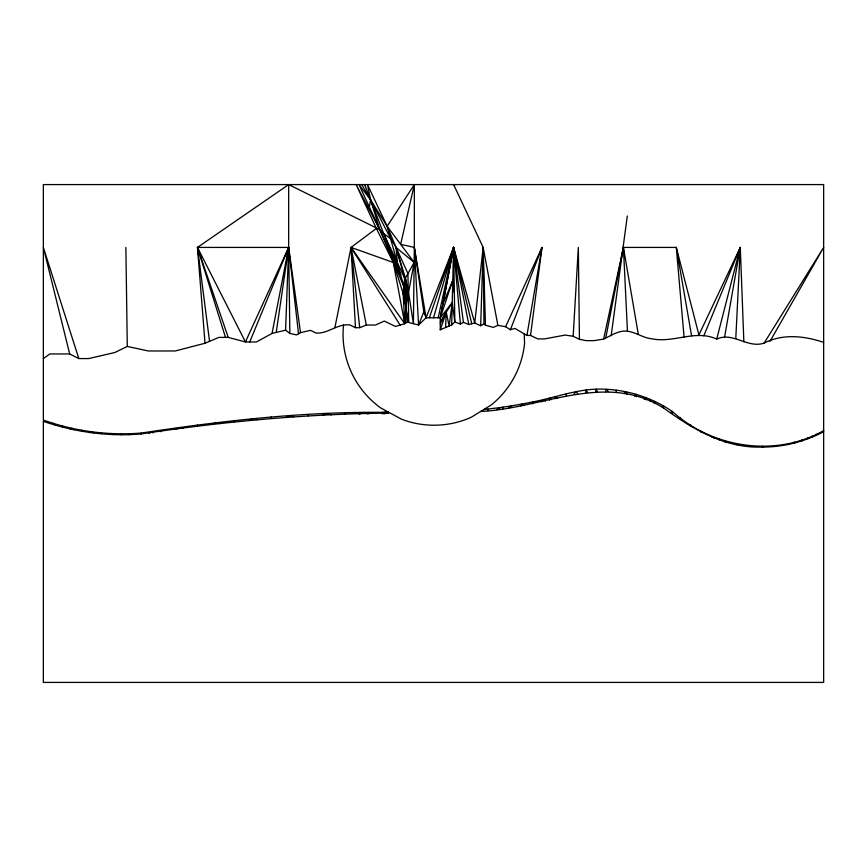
<?xml version="1.0" encoding="UTF-8"?>
<svg xmlns="http://www.w3.org/2000/svg" width="867" height="867" viewBox="0 0 867 867"><rect width="100%" height="100%" fill="white"/><g stroke="black" fill="none" stroke-linecap="round" stroke-linejoin="round"><path stroke-width="1.3" d="M532.923 403.773L532.934 401.909C557.253 397.227 580.966 387.495 606.152 389.294C629.713 390.432 652.851 398.181 672.326 411.478C712.728 448.141 775.575 457.733 823.65 430.65L822.805 432.156C803.969 441.802 782.89 447.285 761.681 447.047C724.606 448.369 692.224 428.775 663.418 407.88C605.166 371.65 541.875 408.639 480.654 411.467M549.602 400.045L549.624 398.126L551.347 399.676M812.195 437.131L812.206 436.155M141.148 433.077C108.104 435.7 74.551 431.235 43.35 420.051L43.35 184.584L823.65 184.584L823.65 682.416L43.35 682.416L43.35 421.351C74.66 432.015 108.115 436.773 141.137 433.955L141.148 433.077C220.966 420.994 301.456 411.695 382.336 412.345L387.625 411.695M405.539 323.185L405.854 306.831L404.629 278.199L396.1 247.485L387.148 226.287L367.467 184.584L370.556 199.822L379.8 229.636L403.924 286.684L407.317 322.069L404.748 323.684L395.471 326.447L384.276 321.093L375.487 325.038L366.318 325.038L359.718 327.683L355.481 327.683L349.954 324.952C337.729 323.358 328.43 333.687 316.26 333.123L310.451 330.349L300.535 332.646L296.514 334.922L289.86 333.405L285.579 330.208L272.065 333.405L256.48 341.956L245.426 341.956L228.216 337.393L218.896 337.393L205.024 343.245L175.232 350.972L148.311 350.972L127.297 346.432L114.888 352.49L88.737 358.57L78.81 358.57L69.685 353.953L49.82 353.953L43.35 358.57M453.593 184.584L483.168 247.42L483.981 323.911L480.665 325.754L474.737 323.012L453.593 247.42L440.273 317.777L440.273 329.796L451.685 324.908L453.593 247.42L426.065 317.777L418.577 325.038L407.317 322.069M794.096 443.059L794.118 442.105L794.866 442.82M480.665 325.754L483.168 247.42L497.875 325.363L505.591 326.718L510.414 329.742L514.911 328.42L526.919 335.442L530.528 335.442L537.778 338.921L544.519 338.921L565.165 335.063L573.174 336.266L579.427 339.279L586.027 340.655L593.862 340.655L603.638 339.095C611.159 335.67 618.626 330.089 627.448 331.227C636.129 332.31 642.978 337.924 651.702 338.759C673.486 343.44 695.442 329.178 716.716 339.084C732.81 331.432 747.755 348.848 764.152 343.072C782.934 333.502 804.132 335.854 823.65 342.346M285.579 330.208L288.668 247.42L288.668 184.584L379.8 229.636L383.68 233.646L390.735 238.674L396.1 247.485L407.945 273.56L408.693 322.437L403.133 293.349L393.336 262.506L376.376 228.444L356.142 184.584L379.8 229.636M445.584 327.52L446.256 312.207L440.273 323.998M735.79 338.553L740.299 247.42L698.921 334.922L676.293 247.42L623.416 247.42L603.638 339.095M573.174 336.266L578.332 247.42L579.427 339.279M502.893 408.866L503.001 407.143M800.219 441.433L800.274 440.523M141.137 433.955C222.797 421.557 305.379 414.047 387.885 413.093L387.972 411.879M376.376 228.444L351.037 247.42L404.748 323.684L403.133 293.349L404.629 278.199L383.68 233.646L364.639 184.584M585.68 392.621L585.984 389.987L587.609 392.502M611.17 335.778L627.307 216.002M530.528 335.442L541.994 247.42L505.591 326.718M276.226 332.419L288.668 247.42L197.47 247.42L205.024 343.245M369.396 207.105L370.556 199.822L361.81 184.584M385.858 413.667L386.129 412.02L386.476 413.407M526.919 335.442L541.994 247.42L510.414 329.742M724.639 336.819L740.299 247.42L703.798 335.843M403.924 286.684L387.148 226.287L414.339 184.584L414.339 247.42L423.811 311.817L426.065 317.777L440.273 317.777L453.593 247.42L471.767 323.77M595.575 391.906L596.052 389.24L597.536 391.786M272.065 333.405L288.668 247.42L300.535 332.646M605.838 337.512L623.416 247.42L638.307 334.348M334.89 327.607L351.037 247.42L393.336 262.506L400.63 274.687L383.68 233.646M663.418 407.88L663.786 406.103L662.312 407.349M438.203 317.777L453.593 247.42L468.798 324.529L474.737 323.012L483.168 247.42L485.466 325.223L493.366 327.368L497.875 325.363M414.339 184.584L400.652 244.342L414.339 247.42L426.065 317.777M801.411 441L801.639 440.024L802.192 440.75M605.524 391.83L606.152 389.294L608.255 391.656M716.716 339.084L740.299 247.42L743.864 341.88M433.543 317.777L453.593 247.42L463.401 322.318L468.798 324.529M383.788 413.852L384.244 412.269L384.417 413.852M807.795 438.702L808.12 437.651L808.683 438.42M454.362 292.775L452.78 280.42L440.273 317.777L452.238 302.67L454.85 322.015L451.685 324.908M440.273 329.796L446.256 312.207L449.106 326.014L452.238 302.67L440.273 321.755M429.328 317.777L453.593 247.42L460.399 324.03L463.401 322.318M423.811 311.817L418.577 325.038L414.339 247.42L413.407 323.684L408.693 293.349L405.377 278.199L396.1 247.485L414.166 262.398L405.854 306.831L404.748 323.684L393.336 262.506M249.729 341.956L288.668 247.42L298.519 333.784M443.731 302.019L452.78 280.42M520.894 405.984L521.739 404.098L532.934 401.909M815.663 435.462L816.237 434.215L816.476 435.212M770.015 341.305L823.65 247.42L764.152 343.072M653.859 402.971L654.834 401.421L655.04 403.534M634.666 396.262L635.977 394.257L636.584 396.728M644.148 399.275L645.547 397.465L646.522 399.85M787.258 444.608L787.973 443.687L788.721 444.446M573.954 394.073L576.013 391.516L577.79 393.835M508.821 407.989L510.5 406.027L521.739 404.098L524.069 405.507M774.697 446.483L775.423 445.638L776.301 446.31M724.422 441.78L725.115 441.032L725.809 441.975M541.734 401.844L544.075 399.47L545.224 401.107M624.088 393.651L626.18 391.808L626.917 394.333M679.273 418.447L680.422 417.515L680.422 419.054M496.845 409.603L499.219 407.696L510.5 406.027L512.007 407.512M700.774 432.069L701.609 431.473L701.934 432.579M209.543 341.338L197.47 247.42L288.668 184.584M761.681 447.047L762.732 446.353L763.621 447.101M736.592 444.608L737.459 444.034L738.153 444.825M749.142 446.375L750.042 445.811L750.594 446.581M148.951 433.153L151.031 432.069L153.091 432.861M129.14 434.703L131.22 433.663L133.29 434.41M670.538 412.356L672.326 411.478L672.326 413.266M689.373 425.61L690.674 425.014L691.227 426.423M212.057 424.386L215.905 422.652L219.763 423.54M248.905 420.322L252.763 418.588L256.632 419.661M175.351 429.436L179.176 427.734L183.024 428.396M285.839 417.255L289.719 415.531L293.588 416.789M322.86 415.174L326.74 413.494L331.454 414.87M387.885 413.093L389.294 412.594M89.507 432.535L91.555 431.777L93.647 432.882M712.002 437.25L713.129 436.827L713.953 438.117M109.296 434.291L111.344 433.554L113.425 434.627M359.079 414.112L363.804 412.475L368.215 414.014M822.805 432.156L823.65 431.896M70.01 428.851L71.983 428.32L74.031 429.804M483.775 409.538L499.219 407.696L499.901 409.311M460.399 324.03L454.85 322.015L453.593 247.42M557.47 398.246L555.162 396.783L555.725 398.614M52.779 423.215L54.827 424.808M483.981 323.911L485.466 325.223M407.978 296.72L405.377 278.199L404.629 278.199L407.273 300.101L405.377 278.199L414.166 262.398L387.148 226.287L370.556 199.822L358.981 184.584L400.63 274.687M400.11 325.06L351.037 247.42L355.481 327.683M370.556 199.822L390.735 238.674M225.496 337.393L197.47 247.42L245.426 341.956L288.668 247.42L289.86 333.405M388.145 411.966L388.503 412.844M197.47 247.42L228.216 337.393M78.81 358.57L43.35 247.42L69.685 353.953M366.318 325.038L351.037 247.42L359.718 327.683M691.563 335.735L676.293 247.42L684.074 337.079M396.1 247.485L397.335 262.679M719.122 438.93L719.187 439.948M62.326 425.968L62.381 426.987M623.416 247.42L627.448 331.227M524.275 333.893L524.557 343.505A90.992 90.992 0 0 1 491.481 404.791L471.258 417.255A90.992 90.992 0 0 1 401.649 419.26L380.743 407.978A90.992 90.992 0 0 1 343.516 324.952M101.428 432.882L101.45 433.749M125.867 247.42L127.297 346.432M81.736 430.249L81.747 431.343M345.261 412.855L345.261 414.404M762.732 446.353L762.732 447.199M650.196 399.438L650.196 401.41M616.209 390.161L616.209 392.339M566.184 393.846L566.184 395.916M487.904 409.116L487.904 410.72M382.336 412.345L382.336 413.917M308.218 414.383L308.218 415.878M271.23 416.929L271.23 418.36M234.318 420.495L234.318 421.828M197.524 425.068L197.524 426.293M160.872 430.65L160.872 431.744M121.282 433.814L121.282 434.833"/></g></svg>
